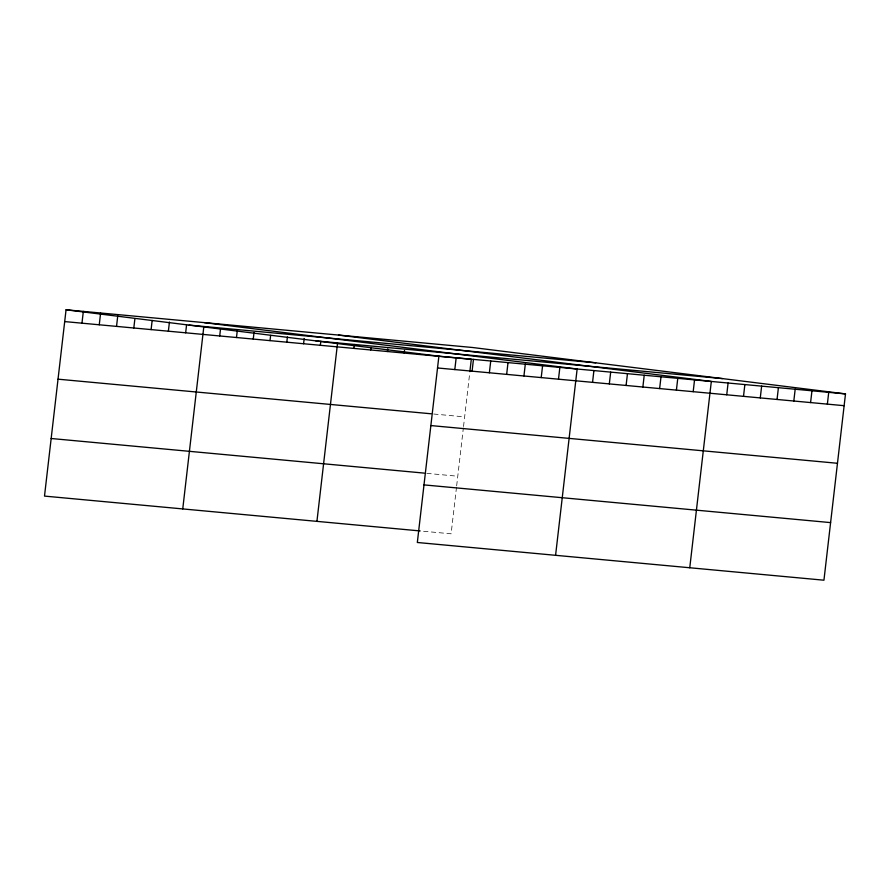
<?xml version="1.0" encoding="UTF-8"?>
<svg xmlns="http://www.w3.org/2000/svg" width="890" height="890" viewBox="0 0 890 890"><rect width="100%" height="100%" fill="white"/><g stroke="black" fill="none" stroke-linecap="round" stroke-linejoin="round"><path stroke-width="0.67" stroke-dasharray="4.45 3.34" d="M456.503 487.197L451.108 533.811L421.437 531.063M456.659 485.829L463.356 427.934M463.523 426.555L469.72 373.01M433.675 414.017L464.636 416.887M426.811 473.358L457.772 476.228"/><path stroke-width="1.33" d="M845.5 393.903L438.892 356.189L417.332 542.488L823.94 580.202L845.5 393.903L472.668 347.512L66.06 309.798L44.5 496.097L420.147 530.941M81.969 323.181L83.337 311.4M99.257 324.783L100.615 313.002M116.534 326.396L117.747 315.917M133.811 327.998L134.88 318.831M151.1 329.6L152.157 320.433M168.377 331.202L169.434 322.035M185.654 332.804L186.566 324.95M182.75 508.924L203.843 326.552M219.708 335.964L220.464 329.411M236.484 337.521L237.241 330.969M253.261 339.079L254.017 332.526M270.026 340.625L270.638 335.397M286.803 342.183L287.403 336.954M303.579 343.74L304.18 338.5M320.344 345.298L320.801 341.371M316.929 521.373L337.577 342.928M353.897 348.413L354.342 344.486M370.663 349.97L370.963 347.345M387.439 351.528L387.74 348.902M404.216 353.074L404.516 350.46M454.812 369.572L456.17 357.791M469.876 371.642L471.3 359.304L64.692 321.579M472.089 371.175L473.458 359.393M489.367 372.776L490.735 360.995M506.655 374.378L508.012 362.597M523.932 375.981L525.3 364.199M541.209 377.594L542.577 365.801M558.497 379.196L559.855 367.403M555.582 555.304L577.143 369.005L204.299 322.625M592.551 382.355L593.908 370.563M609.316 383.901L610.685 372.12M626.093 385.459L627.461 373.678M642.869 387.017L644.227 375.235M659.635 388.574L661.003 376.793M676.411 390.132L677.768 378.35M693.188 391.689L694.545 379.897M689.761 567.753L711.321 381.454L338.489 335.074M726.73 394.793L728.087 383.012M743.506 396.35L744.863 384.569M760.271 397.908L761.64 386.127M777.048 399.465L778.405 387.684M793.813 401.023L795.182 389.242M810.59 402.58L811.958 390.788M827.366 404.138L828.723 392.345M189.092 325.106L595.699 362.82M315.85 340.881L722.469 378.595M437.524 367.971L844.132 405.684M58.028 379.173L431.094 413.783M430.86 425.565L837.468 463.278M51.164 438.503L424.23 473.113M423.996 484.894L830.604 522.608M66.06 309.798L438.892 356.189"/></g></svg>
